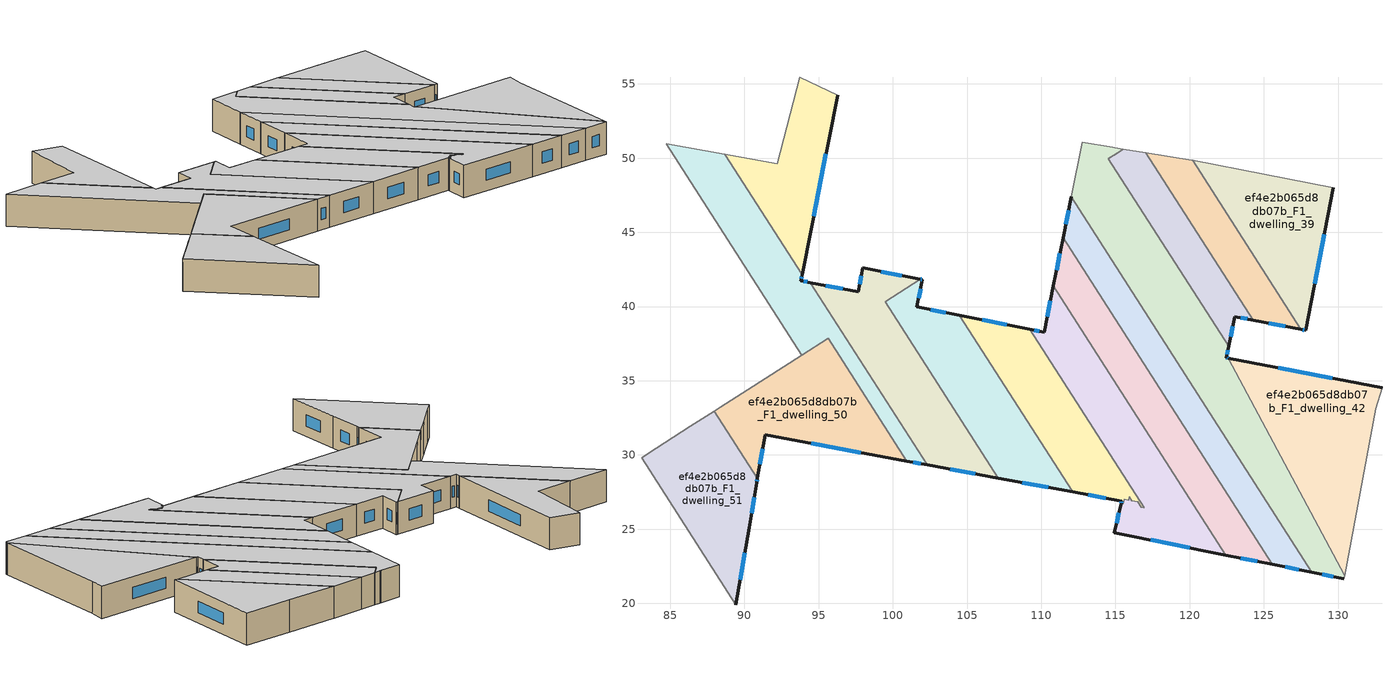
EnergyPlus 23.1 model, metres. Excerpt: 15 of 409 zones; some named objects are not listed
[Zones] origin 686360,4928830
ef4e2b065d8db07b_F1_dwelling_19
 floor to ef4e2b065d8db07b_F0_dwelling_19 (EU_floor_Construction): 96.28,54.24 93.88,42.13 88.68,50.26 92.23,49.61 93.72,55.46 z3
 wall outside (EU_wall_Construction): 93.88,42.13 96.28,54.24 z3:6
 wall to ef4e2b065d8db07b_F1_dwelling_20 (EU_wall_Construction): 88.68,50.26 93.88,42.13 z3:6
 wall adiabatic (EU_wall_Construction): 96.28,54.24 93.72,55.46 92.23,49.61 88.68,50.26 z3:6
 window (EU_Window_Construction): 94.66,46.07 95.5,50.3 z3.98:5.02
 ceiling to ef4e2b065d8db07b_F2_dwelling_19 (EU_floor_Construction): 93.88,42.13 96.28,54.24 93.72,55.46 92.23,49.61 88.68,50.26 z6
ef4e2b065d8db07b_F1_dwelling_20
 floor to ef4e2b065d8db07b_F0_dwelling_20 (EU_floor_Construction): 93.88,42.13 93.81,41.74 94.45,41.62 102.32,29.33 100.93,29.59 95.64,37.87 93.86,36.73 84.74,50.98 88.68,50.26 z3
 wall outside (EU_wall_Construction): 94.45,41.62 93.81,41.74 93.88,42.13 / 100.93,29.59 102.32,29.33 z3:6
 wall to ef4e2b065d8db07b_F1_dwelling_21 (EU_wall_Construction): 84.74,50.98 93.86,36.73 z3:6
 wall adiabatic (EU_wall_Construction): 88.68,50.26 84.74,50.98 z3:6
 wall to ef4e2b065d8db07b_F1_dwelling_49 (EU_wall_Construction): 102.32,29.33 94.45,41.62 z3:6
 wall to ef4e2b065d8db07b_F1_dwelling_50 (EU_wall_Construction): 93.86,36.73 95.64,37.87 100.93,29.59 z3:6
 window (EU_Window_Construction): 93.83,41.87 93.86,42.01 / 94.24,41.66 94.02,41.7 / 101.38,29.51 101.87,29.41 z3.98:5.02
 ceiling to ef4e2b065d8db07b_F2_dwelling_20 (EU_floor_Construction): 102.32,29.33 94.45,41.62 93.81,41.74 93.88,42.13 88.68,50.26 84.74,50.98 93.86,36.73 95.64,37.87 100.93,29.59 z6
ef4e2b065d8db07b_F1_dwelling_39
 floor to ef4e2b065d8db07b_F0_dwelling_39 (EU_floor_Construction): 129.69,48.01 127.83,38.39 127.49,38.46 120.19,49.86 125.04,48.91 z3
 wall outside (EU_wall_Construction): 127.49,38.46 127.83,38.39 129.69,48.01 z3:6
 wall to ef4e2b065d8db07b_F1_dwelling_40 (EU_wall_Construction): 120.19,49.86 127.49,38.46 z3:6
 wall adiabatic (EU_wall_Construction): 129.69,48.01 125.04,48.91 120.19,49.86 z3:6
 window (EU_Window_Construction): 127.6,38.44 127.72,38.41 / 128.43,41.52 129.08,44.88 z3.98:5.02
 ceiling to ef4e2b065d8db07b_F2_dwelling_39 (EU_floor_Construction): 127.83,38.39 129.69,48.01 125.04,48.91 120.19,49.86 127.49,38.46 z6
ef4e2b065d8db07b_F1_dwelling_40
 floor to ef4e2b065d8db07b_F0_dwelling_40 (EU_floor_Construction): 120.19,49.86 127.49,38.46 124.28,39.08 117.05,50.37 120.13,49.87 z3
 wall outside (EU_wall_Construction): 124.28,39.08 127.49,38.46 z3:6
 wall adiabatic (EU_wall_Construction): 120.19,49.86 120.13,49.87 117.05,50.37 z3:6
 wall to ef4e2b065d8db07b_F1_dwelling_41 (EU_wall_Construction): 117.05,50.37 124.28,39.08 z3:6
 window (EU_Window_Construction): 125.32,38.88 126.45,38.66 z3.98:5.02
 ceiling to ef4e2b065d8db07b_F2_dwelling_40 (EU_floor_Construction): 127.49,38.46 120.19,49.86 120.13,49.87 117.05,50.37 124.28,39.08 z6
ef4e2b065d8db07b_F1_dwelling_41
 floor to ef4e2b065d8db07b_F0_dwelling_41 (EU_floor_Construction): 117.05,50.37 124.28,39.08 123.05,39.32 122.63,37.32 114.53,49.96 115.54,50.61 z3
 wall outside (EU_wall_Construction): 122.63,37.32 123.05,39.32 124.28,39.08 z3:6
 wall to ef4e2b065d8db07b_F1_dwelling_43 (EU_wall_Construction): 114.53,49.96 122.63,37.32 z3:6
 wall adiabatic (EU_wall_Construction): 117.05,50.37 115.54,50.61 114.53,49.96 z3:6
 window (EU_Window_Construction): 123.45,39.25 123.88,39.16 / 122.76,37.97 122.91,38.67 z3.98:5.02
 ceiling to ef4e2b065d8db07b_F2_dwelling_41 (EU_floor_Construction): 122.63,37.32 123.05,39.32 124.28,39.08 117.05,50.37 115.54,50.61 114.53,49.96 z6
ef4e2b065d8db07b_F1_dwelling_42
 floor to ef4e2b065d8db07b_F0_dwelling_42 (EU_floor_Construction): 132.95,34.51 132.54,33.1 130.43,21.86 122.61,36.52 z3
 wall outside (EU_wall_Construction): 132.95,34.51 122.61,36.52 z3:6
 wall adiabatic (EU_wall_Construction): 130.43,21.86 132.54,33.1 132.95,34.51 z3:6
 wall to ef4e2b065d8db07b_F1_dwelling_43 (EU_wall_Construction): 122.61,36.52 130.43,21.86 z3:6
 window (EU_Window_Construction): 129.59,35.17 125.98,35.87 z3.98:5.02
 ceiling to ef4e2b065d8db07b_F2_dwelling_42 (EU_floor_Construction): 130.43,21.86 132.54,33.1 132.95,34.51 122.61,36.52 z6
ef4e2b065d8db07b_F1_dwelling_43
 floor to ef4e2b065d8db07b_F0_dwelling_43 (EU_floor_Construction): 115.54,50.61 115.41,50.53 115.33,50.47 115.16,50.37 114.91,50.2 114.87,50.18 114.66,50.04 114.53,49.96 122.63,37.32 122.47,36.55 122.61,36.52 130.43,21.86 130.4,21.66 128.21,22.1 112.03,47.39 112.77,51.05 114.81,50.72 114.94,50.7 z3
 wall outside (EU_wall_Construction): 128.21,22.1 130.4,21.66 / 122.61,36.52 122.47,36.55 122.63,37.32 z3:6
 wall adiabatic (EU_wall_Construction): 114.53,49.96 114.66,50.04 114.87,50.18 114.91,50.2 115.16,50.37 115.33,50.47 115.41,50.53 115.54,50.61 114.94,50.7 114.81,50.72 112.77,51.05 112.03,47.39 / 130.4,21.66 130.43,21.86 z3:6
 wall to ef4e2b065d8db07b_F1_dwelling_44 (EU_wall_Construction): 112.03,47.39 128.21,22.1 z3:6
 window (EU_Window_Construction): 128.92,21.96 129.69,21.81 / 122.52,36.8 122.57,37.07 / 122.57,36.53 122.51,36.54 z3.98:5.02
 ceiling to ef4e2b065d8db07b_F2_dwelling_43 (EU_floor_Construction): 130.4,21.66 130.43,21.86 122.61,36.52 122.47,36.55 122.63,37.32 114.53,49.96 114.66,50.04 114.87,50.18 114.91,50.2 115.16,50.37 115.33,50.47 115.41,50.53 115.54,50.61 114.94,50.7 114.81,50.72 112.77,51.05 112.03,47.39 128.21,22.1 z6
ef4e2b065d8db07b_F1_dwelling_44
 floor to ef4e2b065d8db07b_F0_dwelling_44 (EU_floor_Construction): 112.03,47.39 128.21,22.1 125.56,22.63 111.47,44.64 z3
 wall outside (EU_wall_Construction): 112.03,47.39 111.47,44.64 / 125.56,22.63 128.21,22.1 z3:6
 wall to ef4e2b065d8db07b_F1_dwelling_45 (EU_wall_Construction): 111.47,44.64 125.56,22.63 z3:6
 window (EU_Window_Construction): 111.84,46.49 111.65,45.53 / 126.42,22.46 127.35,22.27 z3.98:5.02
 ceiling to ef4e2b065d8db07b_F2_dwelling_44 (EU_floor_Construction): 128.21,22.1 112.03,47.39 111.47,44.64 125.56,22.63 z6
ef4e2b065d8db07b_F1_dwelling_45
 floor to ef4e2b065d8db07b_F0_dwelling_45 (EU_floor_Construction): 111.47,44.64 125.56,22.63 122.43,23.26 110.82,41.4 z3
 wall outside (EU_wall_Construction): 111.47,44.64 110.82,41.4 / 122.43,23.26 125.56,22.63 z3:6
 wall to ef4e2b065d8db07b_F1_dwelling_46 (EU_wall_Construction): 110.82,41.4 122.43,23.26 z3:6
 window (EU_Window_Construction): 111.26,43.59 111.03,42.45 / 123.45,23.06 124.54,22.84 z3.98:5.02
 ceiling to ef4e2b065d8db07b_F2_dwelling_45 (EU_floor_Construction): 125.56,22.63 111.47,44.64 110.82,41.4 122.43,23.26 z6
ef4e2b065d8db07b_F1_dwelling_46
 floor to ef4e2b065d8db07b_F0_dwelling_46 (EU_floor_Construction): 110.82,41.4 122.43,23.26 114.93,24.76 115.37,26.75 115.52,26.72 115.59,27.01 115.88,26.96 115.93,27.18 116.1,26.92 116.5,26.84 116.72,26.5 116.93,26.46 109.23,38.47 110.19,38.28 z3
 wall outside (EU_wall_Construction): 110.82,41.4 110.19,38.28 109.23,38.47 / 115.37,26.75 114.93,24.76 122.43,23.26 z3:6
 wall to ef4e2b065d8db07b_F1_dwelling_47 (EU_wall_Construction): 109.23,38.47 116.93,26.46 116.72,26.5 116.5,26.84 116.1,26.92 115.93,27.18 115.88,26.96 115.59,27.01 115.52,26.72 115.37,26.75 z3:6
 window (EU_Window_Construction): 109.88,38.34 109.54,38.41 / 110.61,40.39 110.39,39.3 / 117.37,24.27 119.99,23.75 / 115.23,26.1 115.07,25.41 z3.98:5.02
 ceiling to ef4e2b065d8db07b_F2_dwelling_46 (EU_floor_Construction): 122.43,23.26 110.82,41.4 110.19,38.28 109.23,38.47 116.93,26.46 116.72,26.5 116.5,26.84 116.1,26.92 115.93,27.18 115.88,26.96 115.59,27.01 115.52,26.72 115.37,26.75 114.93,24.76 z6
ef4e2b065d8db07b_F1_dwelling_47
 floor to ef4e2b065d8db07b_F0_dwelling_47 (EU_floor_Construction): 109.23,38.47 116.93,26.46 116.72,26.5 116.5,26.84 116.1,26.92 115.93,27.18 115.88,26.96 115.59,27.01 115.52,26.72 115.37,26.75 115.41,26.89 112.11,27.51 104.49,39.41 z3
 wall outside (EU_wall_Construction): 109.23,38.47 104.49,39.41 / 112.11,27.51 115.41,26.89 115.37,26.75 z3:6
 wall to ef4e2b065d8db07b_F1_dwelling_48 (EU_wall_Construction): 104.49,39.41 112.11,27.51 z3:6
 window (EU_Window_Construction): 107.69,38.78 106.03,39.1 / 115.4,26.85 115.38,26.79 / 113.18,27.31 114.33,27.09 z3.98:5.02
 ceiling to ef4e2b065d8db07b_F2_dwelling_47 (EU_floor_Construction): 116.93,26.46 109.23,38.47 104.49,39.41 112.11,27.51 115.41,26.89 115.37,26.75 115.52,26.72 115.59,27.01 115.88,26.96 115.93,27.18 116.1,26.92 116.5,26.84 116.72,26.5 z6
ef4e2b065d8db07b_F1_dwelling_48
 floor to ef4e2b065d8db07b_F0_dwelling_48 (EU_floor_Construction): 104.49,39.41 112.11,27.51 107.1,28.44 99.49,40.33 101.84,41.84 101.99,41.81 101.62,39.97 z3
 wall outside (EU_wall_Construction): 107.1,28.44 112.11,27.51 / 104.49,39.41 101.62,39.97 101.99,41.81 101.84,41.84 z3:6
 wall to ef4e2b065d8db07b_F1_dwelling_49 (EU_wall_Construction): 101.84,41.84 99.49,40.33 107.1,28.44 z3:6
 window (EU_Window_Construction): 108.73,28.14 110.48,27.81 / 101.94,41.82 101.89,41.83 / 101.74,40.57 101.87,41.21 / 103.56,39.59 102.55,39.79 z3.98:5.02
 ceiling to ef4e2b065d8db07b_F2_dwelling_48 (EU_floor_Construction): 112.11,27.51 104.49,39.41 101.62,39.97 101.99,41.81 101.84,41.84 99.49,40.33 107.1,28.44 z6
ef4e2b065d8db07b_F1_dwelling_49
 floor to ef4e2b065d8db07b_F0_dwelling_49 (EU_floor_Construction): 101.84,41.84 99.49,40.33 107.1,28.44 102.32,29.33 94.45,41.62 97.66,40.98 97.98,42.6 z3
 wall outside (EU_wall_Construction): 102.32,29.33 107.1,28.44 / 101.84,41.84 97.98,42.6 97.66,40.98 94.45,41.62 z3:6
 window (EU_Window_Construction): 103.87,29.04 105.54,28.73 / 96.61,41.19 95.49,41.41 / 97.87,42.08 97.76,41.51 / 100.59,42.09 99.23,42.36 z3.98:5.02
 ceiling to ef4e2b065d8db07b_F2_dwelling_49 (EU_floor_Construction): 107.1,28.44 99.49,40.33 101.84,41.84 97.98,42.6 97.66,40.98 94.45,41.62 102.32,29.33 z6
ef4e2b065d8db07b_F1_dwelling_50
 floor to ef4e2b065d8db07b_F0_dwelling_50 (EU_floor_Construction): 95.64,37.87 100.93,29.59 91.41,31.36 90.88,28.42 87.97,32.96 z3
 wall outside (EU_wall_Construction): 90.88,28.42 91.41,31.36 100.93,29.59 z3:6
 wall to ef4e2b065d8db07b_F1_dwelling_51 (EU_wall_Construction): 87.97,32.96 90.88,28.42 z3:6
 wall to ef4e2b065d8db07b_F1_dwelling_21 (EU_wall_Construction): 93.86,36.73 90.22,34.4 z3:6
 wall to ef4e2b065d8db07b_F1_dwelling_23 (EU_wall_Construction): 90.22,34.4 88.39,33.23 z3:6
 wall to ef4e2b065d8db07b_F1_dwelling_24 (EU_wall_Construction): 88.39,33.23 87.97,32.96 z3:6
 window (EU_Window_Construction): 94.5,30.79 97.84,30.17 / 91.05,29.38 91.23,30.41 z3.98:5.02
 ceiling to ef4e2b065d8db07b_F2_dwelling_50 (EU_floor_Construction): 100.93,29.59 95.64,37.87 87.97,32.96 90.88,28.42 91.41,31.36 z6
ef4e2b065d8db07b_F1_dwelling_51
 floor to ef4e2b065d8db07b_F0_dwelling_51 (EU_floor_Construction): 87.97,32.96 90.88,28.42 90.83,28.12 90.32,25.1 89.42,19.9 83.07,29.82 z3
 wall outside (EU_wall_Construction): 89.42,19.9 90.32,25.1 90.83,28.12 90.88,28.42 z3:6
 wall to ef4e2b065d8db07b_F1_dwelling_52 (EU_wall_Construction): 83.07,29.82 89.42,19.9 z3:6
 wall to ef4e2b065d8db07b_F1_dwelling_24 (EU_wall_Construction): 87.97,32.96 86.36,31.93 z3:6
 wall to ef4e2b065d8db07b_F1_dwelling_25 (EU_wall_Construction): 86.36,31.93 84.06,30.46 z3:6
 wall to ef4e2b065d8db07b_F1_dwelling_26 (EU_wall_Construction): 84.06,30.46 83.07,29.82 z3:6
 window (EU_Window_Construction): 90.84,28.22 90.86,28.32 / 90.48,26.09 90.66,27.14 / 89.71,21.59 90.03,23.41 z3.98:5.02
 ceiling to ef4e2b065d8db07b_F2_dwelling_51 (EU_floor_Construction): 89.42,19.9 90.32,25.1 90.83,28.12 90.88,28.42 87.97,32.96 83.07,29.82 z6
[Building]
EU S2 Campaign: North Axis=0; Terrain=City; Solar Distribution=FullExterior
[Site:Location]
Bologna: Latitude=44.5; Longitude=11.25; Time Zone=1; Elevation=37
[SizingPeriod:WeatherFileDays]
AnnualSizingPeriod: Begin Month=1; Begin Day of Month=1; End Month=12; End Day of Month=31; Day of Week for Start Day=Monday; Use Weather File Daylight Saving Period=No; Use Weather File Rain and Snow Indicators=No
[MATERIAL]
EU_InternalMass_Material: Roughness=MediumRough; Thickness=0.1; Conductivity=1; Density=1800; Specific Heat=900; Thermal Absorptance=0.9; Solar Absorptance=0.7; Visible Absorptance=0.7
[MATERIAL:NOMASS] Roughness=MediumRough; Thermal Absorptance=0.9; Solar Absorptance=0.7; Visible Absorptance=0.7
Name | Thermal Resistance
EU_wall_NoMass | 0.905828
EU_floor_NoMass | 0.67114
[WINDOWMATERIAL:SIMPLEGLAZINGSYSTEM]
EU_Window_SimpleGlazing: UFactor=4.52486; Solar Heat Gain Coefficient=0.85; Visible Transmittance=0.85
[CONSTRUCTION]
EU_wall_Construction: EU_wall_NoMass
EU_floor_Construction: EU_floor_NoMass
EU_Window_Construction: EU_Window_SimpleGlazing
EU_InternalMass_Construction: EU_InternalMass_Material
[ZONE] Type=1; Multiplier=1; Ceiling Height=autocalculate; Floor Area=autocalculate; Part of Total Floor Area=Yes
Name | Volume
ef4e2b065d8db07b_F1_dwelling_19 | 120.254
ef4e2b065d8db07b_F1_dwelling_20 | 170.51
ef4e2b065d8db07b_F1_dwelling_39 | 146.994
ef4e2b065d8db07b_F1_dwelling_40 | 95.8806
ef4e2b065d8db07b_F1_dwelling_41 | 97.8362
ef4e2b065d8db07b_F1_dwelling_42 | 201.242
ef4e2b065d8db07b_F1_dwelling_43 | 290.116
ef4e2b065d8db07b_F1_dwelling_44 | 164.183
ef4e2b065d8db07b_F1_dwelling_45 | 164.246
ef4e2b065d8db07b_F1_dwelling_46 | 181.172
ef4e2b065d8db07b_F1_dwelling_47 | 147.24
ef4e2b065d8db07b_F1_dwelling_48; ef4e2b065d8db07b_F1_dwelling_50 | 164.192
ef4e2b065d8db07b_F1_dwelling_49 | 170.388
ef4e2b065d8db07b_F1_dwelling_51 | 149.974
[INTERNALMASS] Construction=EU_InternalMass_Construction
Name | Zone or ZoneList | Surface Area
ef4e2b065d8db07b_F1_dwelling_19_EU_InternalMass | ef4e2b065d8db07b_F1_dwelling_19 | 40.0849
ef4e2b065d8db07b_F1_dwelling_20_EU_InternalMass | ef4e2b065d8db07b_F1_dwelling_20 | 56.8384
ef4e2b065d8db07b_F1_dwelling_39_EU_InternalMass | ef4e2b065d8db07b_F1_dwelling_39 | 48.9979
ef4e2b065d8db07b_F1_dwelling_40_EU_InternalMass | ef4e2b065d8db07b_F1_dwelling_40 | 31.9603
ef4e2b065d8db07b_F1_dwelling_41_EU_InternalMass | ef4e2b065d8db07b_F1_dwelling_41 | 32.6112
ef4e2b065d8db07b_F1_dwelling_42_EU_InternalMass | ef4e2b065d8db07b_F1_dwelling_42 | 67.0798
ef4e2b065d8db07b_F1_dwelling_43_EU_InternalMass | ef4e2b065d8db07b_F1_dwelling_43 | 96.7034
ef4e2b065d8db07b_F1_dwelling_44_EU_InternalMass | ef4e2b065d8db07b_F1_dwelling_44 | 54.7274
ef4e2b065d8db07b_F1_dwelling_45_EU_InternalMass | ef4e2b065d8db07b_F1_dwelling_45 | 54.7485
ef4e2b065d8db07b_F1_dwelling_46_EU_InternalMass | ef4e2b065d8db07b_F1_dwelling_46 | 60.3898
ef4e2b065d8db07b_F1_dwelling_47_EU_InternalMass | ef4e2b065d8db07b_F1_dwelling_47 | 49.0804
ef4e2b065d8db07b_F1_dwelling_48_EU_InternalMass | ef4e2b065d8db07b_F1_dwelling_48 | 54.7309
ef4e2b065d8db07b_F1_dwelling_49_EU_InternalMass | ef4e2b065d8db07b_F1_dwelling_49 | 56.7927
ef4e2b065d8db07b_F1_dwelling_50_EU_InternalMass | ef4e2b065d8db07b_F1_dwelling_50 | 54.7337
ef4e2b065d8db07b_F1_dwelling_51_EU_InternalMass | ef4e2b065d8db07b_F1_dwelling_51 | 49.9915
[OTHEREQUIPMENT] Fuel Type=Electricity; Design Level Calculation Method=Watts/Area; Power per Zone Floor Area=1; Fraction Latent=0; Fraction Radiant=0; Fraction Lost=0; Carbon Dioxide Generation Rate=0; EndUse Subcategory=EU_Step8_InternalGains
Name | Zone or ZoneList or Space or SpaceList | Schedule
EU_Step8_InternalGain_ef4e2b065d8db07b_F1_dwelling_19_f000 | ef4e2b065d8db07b_F1_dwelling_19 | EU_Step8_GainSchedule_ef4e2b065d8db07b_F1_dwelling_19_f000
EU_Step8_InternalGain_ef4e2b065d8db07b_F1_dwelling_20_f000 | ef4e2b065d8db07b_F1_dwelling_20 | EU_Step8_GainSchedule_ef4e2b065d8db07b_F1_dwelling_20_f000
EU_Step8_InternalGain_ef4e2b065d8db07b_F1_dwelling_39_f000 | ef4e2b065d8db07b_F1_dwelling_39 | EU_Step8_GainSchedule_ef4e2b065d8db07b_F1_dwelling_39_f000
EU_Step8_InternalGain_ef4e2b065d8db07b_F1_dwelling_40_f000 | ef4e2b065d8db07b_F1_dwelling_40 | EU_Step8_GainSchedule_ef4e2b065d8db07b_F1_dwelling_40_f000
EU_Step8_InternalGain_ef4e2b065d8db07b_F1_dwelling_41_f000 | ef4e2b065d8db07b_F1_dwelling_41 | EU_Step8_GainSchedule_ef4e2b065d8db07b_F1_dwelling_41_f000
EU_Step8_InternalGain_ef4e2b065d8db07b_F1_dwelling_42_f000 | ef4e2b065d8db07b_F1_dwelling_42 | EU_Step8_GainSchedule_ef4e2b065d8db07b_F1_dwelling_42_f000
EU_Step8_InternalGain_ef4e2b065d8db07b_F1_dwelling_43_f000 | ef4e2b065d8db07b_F1_dwelling_43 | EU_Step8_GainSchedule_ef4e2b065d8db07b_F1_dwelling_43_f000
EU_Step8_InternalGain_ef4e2b065d8db07b_F1_dwelling_44_f000 | ef4e2b065d8db07b_F1_dwelling_44 | EU_Step8_GainSchedule_ef4e2b065d8db07b_F1_dwelling_44_f000
EU_Step8_InternalGain_ef4e2b065d8db07b_F1_dwelling_45_f000 | ef4e2b065d8db07b_F1_dwelling_45 | EU_Step8_GainSchedule_ef4e2b065d8db07b_F1_dwelling_45_f000
EU_Step8_InternalGain_ef4e2b065d8db07b_F1_dwelling_46_f000 | ef4e2b065d8db07b_F1_dwelling_46 | EU_Step8_GainSchedule_ef4e2b065d8db07b_F1_dwelling_46_f000
EU_Step8_InternalGain_ef4e2b065d8db07b_F1_dwelling_47_f000 | ef4e2b065d8db07b_F1_dwelling_47 | EU_Step8_GainSchedule_ef4e2b065d8db07b_F1_dwelling_47_f000
EU_Step8_InternalGain_ef4e2b065d8db07b_F1_dwelling_48_f000 | ef4e2b065d8db07b_F1_dwelling_48 | EU_Step8_GainSchedule_ef4e2b065d8db07b_F1_dwelling_48_f000
EU_Step8_InternalGain_ef4e2b065d8db07b_F1_dwelling_49_f000 | ef4e2b065d8db07b_F1_dwelling_49 | EU_Step8_GainSchedule_ef4e2b065d8db07b_F1_dwelling_49_f000
EU_Step8_InternalGain_ef4e2b065d8db07b_F1_dwelling_50_f000 | ef4e2b065d8db07b_F1_dwelling_50 | EU_Step8_GainSchedule_ef4e2b065d8db07b_F1_dwelling_50_f000
EU_Step8_InternalGain_ef4e2b065d8db07b_F1_dwelling_51_f000 | ef4e2b065d8db07b_F1_dwelling_51 | EU_Step8_GainSchedule_ef4e2b065d8db07b_F1_dwelling_51_f000
[ZONEVENTILATION:DESIGNFLOWRATE] Schedule=EU_AlwaysOn; Design Flow Rate Calculation Method=AirChanges/Hour; Air Changes per Hour=0.73129; Ventilation Type=Natural; Fan Pressure Rise=0; Fan Total Efficiency=1; Constant Term Coefficient=1; Temperature Term Coefficient=0; Velocity Term Coefficient=0; Velocity Squared Term Coefficient=0; Minimum Indoor Temperature=-100; Maximum Indoor Temperature=100; Delta Temperature=-100; Minimum Outdoor Temperature=-100; Maximum Outdoor Temperature=100; Maximum Wind Speed=40
Name | Zone or ZoneList or Space or SpaceList
EU_ConstantAir_ef4e2b065d8db07b_F1_dwelling_19 | ef4e2b065d8db07b_F1_dwelling_19
EU_ConstantAir_ef4e2b065d8db07b_F1_dwelling_20 | ef4e2b065d8db07b_F1_dwelling_20
EU_ConstantAir_ef4e2b065d8db07b_F1_dwelling_39 | ef4e2b065d8db07b_F1_dwelling_39
EU_ConstantAir_ef4e2b065d8db07b_F1_dwelling_40 | ef4e2b065d8db07b_F1_dwelling_40
EU_ConstantAir_ef4e2b065d8db07b_F1_dwelling_41 | ef4e2b065d8db07b_F1_dwelling_41
EU_ConstantAir_ef4e2b065d8db07b_F1_dwelling_42 | ef4e2b065d8db07b_F1_dwelling_42
EU_ConstantAir_ef4e2b065d8db07b_F1_dwelling_43 | ef4e2b065d8db07b_F1_dwelling_43
EU_ConstantAir_ef4e2b065d8db07b_F1_dwelling_44 | ef4e2b065d8db07b_F1_dwelling_44
EU_ConstantAir_ef4e2b065d8db07b_F1_dwelling_45 | ef4e2b065d8db07b_F1_dwelling_45
EU_ConstantAir_ef4e2b065d8db07b_F1_dwelling_46 | ef4e2b065d8db07b_F1_dwelling_46
EU_ConstantAir_ef4e2b065d8db07b_F1_dwelling_47 | ef4e2b065d8db07b_F1_dwelling_47
EU_ConstantAir_ef4e2b065d8db07b_F1_dwelling_48 | ef4e2b065d8db07b_F1_dwelling_48
EU_ConstantAir_ef4e2b065d8db07b_F1_dwelling_49 | ef4e2b065d8db07b_F1_dwelling_49
EU_ConstantAir_ef4e2b065d8db07b_F1_dwelling_50 | ef4e2b065d8db07b_F1_dwelling_50
EU_ConstantAir_ef4e2b065d8db07b_F1_dwelling_51 | ef4e2b065d8db07b_F1_dwelling_51
[HVACTEMPLATE:ZONE:IDEALLOADSAIRSYSTEM] System Availability Schedule=EU_AlwaysOn; Maximum Heating Supply Air Temperature=50; Minimum Cooling Supply Air Temperature=13; Maximum Heating Supply Air Humidity Ratio=0.0156; Minimum Cooling Supply Air Humidity Ratio=0.0077; Heating Limit=NoLimit; Cooling Limit=NoLimit; Heating Availability Schedule=EU_AlwaysOn; Cooling Availability Schedule=EU_CoolingOff; Dehumidification Control Type=ConstantSensibleHeatRatio; Cooling Sensible Heat Ratio=0.7; Dehumidification Setpoint=60; Humidification Control Type=None; Humidification Setpoint=30; Outdoor Air Method=None; Outdoor Air Flow Rate per Person=0.00944; Outdoor Air Flow Rate per Zone Floor Area=0; Outdoor Air Flow Rate per Zone=0; Demand Controlled Ventilation Type=None; Outdoor Air Economizer Type=NoEconomizer; Heat Recovery Type=None; Sensible Heat Recovery Effectiveness=0.7; Latent Heat Recovery Effectiveness=0.65
Name | Template Thermostat
ef4e2b065d8db07b_F1_dwelling_19 | EU_HeatOnly_ef4e2b065d8db07b_F1_dwelling_19
ef4e2b065d8db07b_F1_dwelling_20 | EU_HeatOnly_ef4e2b065d8db07b_F1_dwelling_20
ef4e2b065d8db07b_F1_dwelling_39 | EU_HeatOnly_ef4e2b065d8db07b_F1_dwelling_39
ef4e2b065d8db07b_F1_dwelling_40 | EU_HeatOnly_ef4e2b065d8db07b_F1_dwelling_40
ef4e2b065d8db07b_F1_dwelling_41 | EU_HeatOnly_ef4e2b065d8db07b_F1_dwelling_41
ef4e2b065d8db07b_F1_dwelling_42 | EU_HeatOnly_ef4e2b065d8db07b_F1_dwelling_42
ef4e2b065d8db07b_F1_dwelling_43 | EU_HeatOnly_ef4e2b065d8db07b_F1_dwelling_43
ef4e2b065d8db07b_F1_dwelling_44 | EU_HeatOnly_ef4e2b065d8db07b_F1_dwelling_44
ef4e2b065d8db07b_F1_dwelling_45 | EU_HeatOnly_ef4e2b065d8db07b_F1_dwelling_45
ef4e2b065d8db07b_F1_dwelling_46 | EU_HeatOnly_ef4e2b065d8db07b_F1_dwelling_46
ef4e2b065d8db07b_F1_dwelling_47 | EU_HeatOnly_ef4e2b065d8db07b_F1_dwelling_47
ef4e2b065d8db07b_F1_dwelling_48 | EU_HeatOnly_ef4e2b065d8db07b_F1_dwelling_48
ef4e2b065d8db07b_F1_dwelling_49 | EU_HeatOnly_ef4e2b065d8db07b_F1_dwelling_49
ef4e2b065d8db07b_F1_dwelling_50 | EU_HeatOnly_ef4e2b065d8db07b_F1_dwelling_50
ef4e2b065d8db07b_F1_dwelling_51 | EU_HeatOnly_ef4e2b065d8db07b_F1_dwelling_51
[SIZING:ZONE] Zone Cooling Design Supply Air Temperature Input Method=SupplyAirTemperature; Zone Cooling Design Supply Air Temperature=13; Zone Heating Design Supply Air Temperature Input Method=SupplyAirTemperature; Zone Heating Design Supply Air Temperature=50; Zone Cooling Design Supply Air Humidity Ratio=0.008; Zone Heating Design Supply Air Humidity Ratio=0.008; Cooling Design Air Flow Method=DesignDay; Cooling Design Air Flow Rate=0; Cooling Minimum Air Flow per Zone Floor Area=0.000762; Cooling Minimum Air Flow=0; Cooling Minimum Air Flow Fraction=0.2; Heating Design Air Flow Method=DesignDay; Heating Design Air Flow Rate=0; Heating Maximum Air Flow per Zone Floor Area=0.002032; Heating Maximum Air Flow=0.141576; Heating Maximum Air Flow Fraction=0.3; Account for Dedicated Outdoor Air System=No; Dedicated Outdoor Air System Control Strategy=NeutralSupplyAir; Dedicated Outdoor Air Low Setpoint Temperature for Design=autosize; Dedicated Outdoor Air High Setpoint Temperature for Design=autosize; Zone Load Sizing Method=Sensible Load Only No Latent Load; Zone Latent Cooling Design Supply Air Humidity Ratio Input Method=HumidityRatioDifference; Zone Cooling Design Supply Air Humidity Ratio Difference=0.005; Zone Latent Heating Design Supply Air Humidity Ratio Input Method=HumidityRatioDifference; Zone Humidification Design Supply Air Humidity Ratio Difference=0.005
ef4e2b065d8db07b_F1_dwelling_19; ef4e2b065d8db07b_F1_dwelling_20; ef4e2b065d8db07b_F1_dwelling_39; ef4e2b065d8db07b_F1_dwelling_40; ef4e2b065d8db07b_F1_dwelling_41; ef4e2b065d8db07b_F1_dwelling_42; ef4e2b065d8db07b_F1_dwelling_43; ef4e2b065d8db07b_F1_dwelling_44; ef4e2b065d8db07b_F1_dwelling_45; ef4e2b065d8db07b_F1_dwelling_46; ef4e2b065d8db07b_F1_dwelling_47; ef4e2b065d8db07b_F1_dwelling_48; ef4e2b065d8db07b_F1_dwelling_49; ef4e2b065d8db07b_F1_dwelling_50; ef4e2b065d8db07b_F1_dwelling_51
[SCHEDULE:CONSTANT]
Name | Hourly Value
EU_AlwaysOn | 1
EU_CoolingOff | 0
[SCHEDULE:FILE] Column Number=1; Rows to Skip at Top=0; Number of Hours of Data=8760; Column Separator=Comma; Interpolate to Timestep=No; Minutes per Item=60; Adjust Schedule for Daylight Savings=Yes
Name | File
EU_Step8_GainSchedule_ef4e2b065d8db07b_F1_dwelling_19_f000 | ../../schedules/ef4e2b065d8db07b/ef4e2b065d8db07b_F1_dwelling_19_f000_gain.csv
EU_Step8_GainSchedule_ef4e2b065d8db07b_F1_dwelling_20_f000 | ../../schedules/ef4e2b065d8db07b/ef4e2b065d8db07b_F1_dwelling_20_f000_gain.csv
EU_Step8_GainSchedule_ef4e2b065d8db07b_F1_dwelling_39_f000 | ../../schedules/ef4e2b065d8db07b/ef4e2b065d8db07b_F1_dwelling_39_f000_gain.csv
EU_Step8_GainSchedule_ef4e2b065d8db07b_F1_dwelling_40_f000 | ../../schedules/ef4e2b065d8db07b/ef4e2b065d8db07b_F1_dwelling_40_f000_gain.csv
EU_Step8_GainSchedule_ef4e2b065d8db07b_F1_dwelling_41_f000 | ../../schedules/ef4e2b065d8db07b/ef4e2b065d8db07b_F1_dwelling_41_f000_gain.csv
EU_Step8_GainSchedule_ef4e2b065d8db07b_F1_dwelling_42_f000 | ../../schedules/ef4e2b065d8db07b/ef4e2b065d8db07b_F1_dwelling_42_f000_gain.csv
EU_Step8_GainSchedule_ef4e2b065d8db07b_F1_dwelling_43_f000 | ../../schedules/ef4e2b065d8db07b/ef4e2b065d8db07b_F1_dwelling_43_f000_gain.csv
EU_Step8_GainSchedule_ef4e2b065d8db07b_F1_dwelling_44_f000 | ../../schedules/ef4e2b065d8db07b/ef4e2b065d8db07b_F1_dwelling_44_f000_gain.csv
EU_Step8_GainSchedule_ef4e2b065d8db07b_F1_dwelling_45_f000 | ../../schedules/ef4e2b065d8db07b/ef4e2b065d8db07b_F1_dwelling_45_f000_gain.csv
EU_Step8_GainSchedule_ef4e2b065d8db07b_F1_dwelling_46_f000 | ../../schedules/ef4e2b065d8db07b/ef4e2b065d8db07b_F1_dwelling_46_f000_gain.csv
EU_Step8_GainSchedule_ef4e2b065d8db07b_F1_dwelling_47_f000 | ../../schedules/ef4e2b065d8db07b/ef4e2b065d8db07b_F1_dwelling_47_f000_gain.csv
EU_Step8_GainSchedule_ef4e2b065d8db07b_F1_dwelling_48_f000 | ../../schedules/ef4e2b065d8db07b/ef4e2b065d8db07b_F1_dwelling_48_f000_gain.csv
EU_Step8_GainSchedule_ef4e2b065d8db07b_F1_dwelling_49_f000 | ../../schedules/ef4e2b065d8db07b/ef4e2b065d8db07b_F1_dwelling_49_f000_gain.csv
EU_Step8_GainSchedule_ef4e2b065d8db07b_F1_dwelling_50_f000 | ../../schedules/ef4e2b065d8db07b/ef4e2b065d8db07b_F1_dwelling_50_f000_gain.csv
EU_Step8_GainSchedule_ef4e2b065d8db07b_F1_dwelling_51_f000 | ../../schedules/ef4e2b065d8db07b/ef4e2b065d8db07b_F1_dwelling_51_f000_gain.csv
